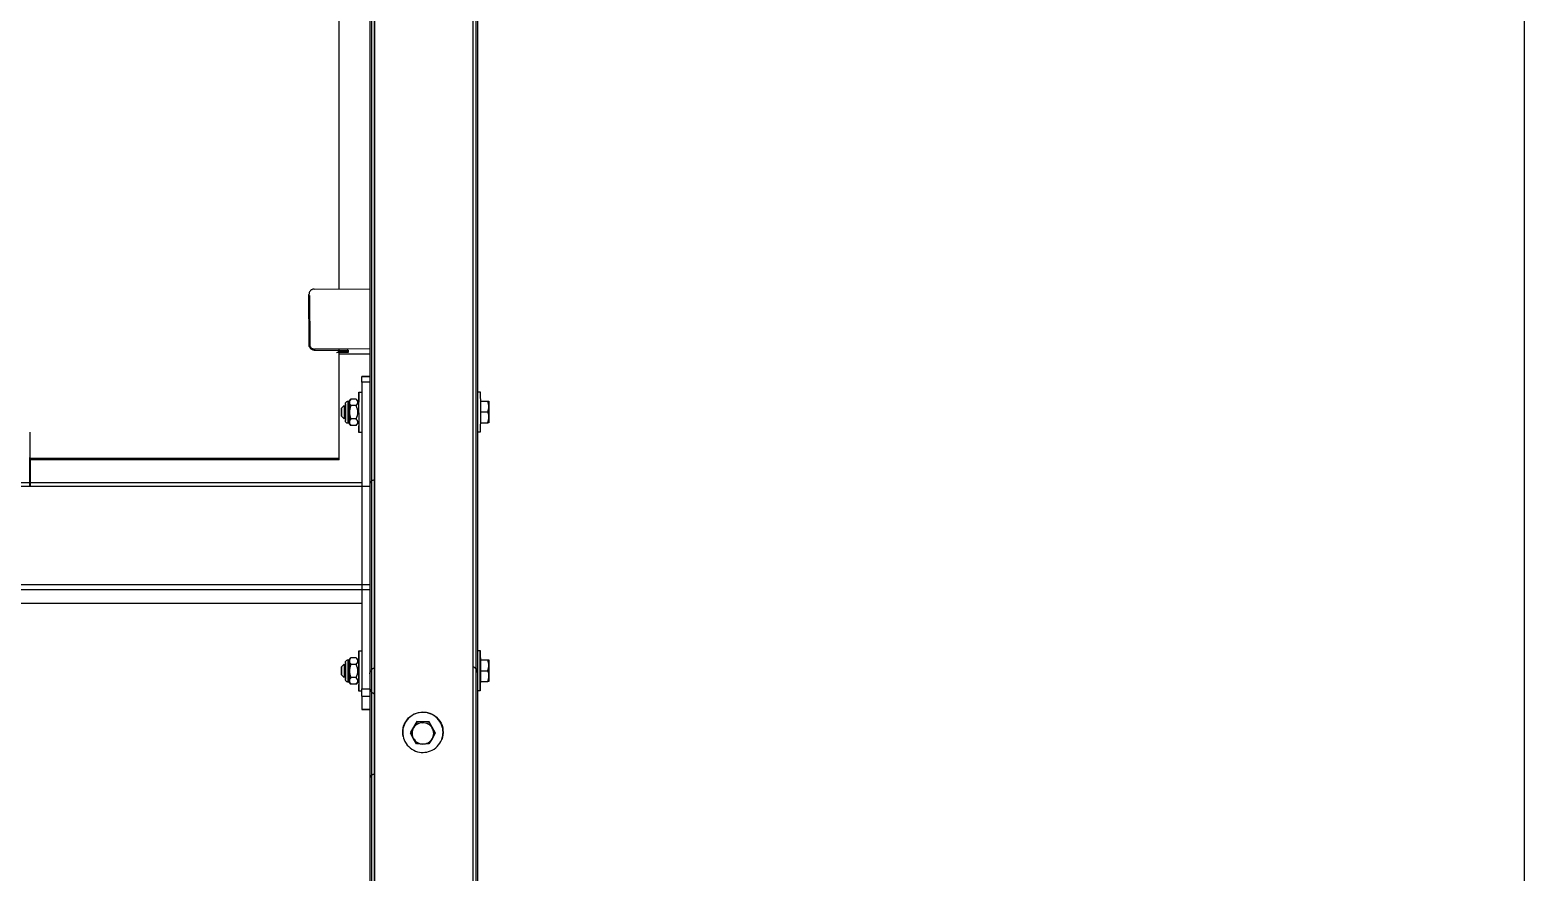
# Model space of a CAD drawing. Header units: millimetres. Extents: x 3109 to 13995, y 24552 to 39949.
# Drawn here: x 12885 to 13995, y 34189 to 34815 of the extents above; entities that cross this region are included whole.
import ezdxf

# ---------------------------------------------------------------- set-up
doc = ezdxf.new("R2010")
doc.units = ezdxf.units.MM
doc.header["$LTSCALE"] = 3
doc.layers.add('DomyÅ›lny', color=7, linetype='Continuous')

msp = doc.modelspace()

# ---------------------------------------------------------------- linework, layer by layer
msp.add_lwpolyline([(3108.6, 24552.5), (3108.6, 39949), (13995, 39949), (13995, 24552.5)], close=True)
at = {"layer": 'DomyÅ›lny'}
for p, q in [((13137.6, 35692.6), (13137.6, 33353.5)), ((13138.6, 35693), (13138.6, 33353.5)), ((13140.6, 35692.6), (13140.6, 33353.5)), ((13141.1, 33353.5), (13141.1, 35693.1)), ((13214.1, 35693.1), (13214.1, 33353.5)), ((13216.5, 33353.5), (13216.5, 35693)), ((13217.6, 33353.5), (13217.6, 35692.6)), ((13114.6, 34622.2), (13114.6, 35200.4)), ((13092.2, 34618.2), (13092.2, 34617.3)), ((13092.4, 34581.6), (13092.2, 34618.2)), ((13092.9, 34580.7), (13092.7, 34617.3)), ((13092.7, 34617.3), (13092.7, 34616.9)), ((13092.7, 34616.9), (13092.9, 34580.3)), ((13096.2, 34622.2), (13137.2, 34622.3)), ((13092.4, 34580.7), (13092.4, 34581.6)), ((13093.5, 34577.9), (13093.5, 34578.8)), ((13137.4, 34577.8), (13096.4, 34577.6)), ((13096.4, 34577.6), (13096.4, 34576.7)), ((13096.4, 34576.8), (13120.9, 34576.9)), ((13096.4, 34576.7), (13121.4, 34576.8)), ((13121.4, 34574.9), (13112.6, 34574.8)), ((13113.6, 34575.7), (13120.9, 34575.8)), ((13113.6, 34575.3), (13120.9, 34575.3)), ((13114.6, 34496.4), (13114.6, 34577.7)), ((13114.6, 34573.9), (13137.4, 34574)), ((13120.9, 34577.3), (13120.9, 34576.9)), ((13121.4, 34576.8), (13121.4, 34574.9)), ((13131.6, 34557.2), (13137.6, 34557.2)), ((13137.6, 34557.1), (13131.6, 34557.1)), ((13129.4, 34545.6), (13131.4, 34545.6)), ((13131.6, 34552.9), (13131.6, 34325.1)), ((13137.6, 34552.9), (13131.6, 34552.9)), ((13217.5, 34545.7), (13219.5, 34545.7)), ((13121.4, 34538.9), (13122, 34538.9)), ((13122, 34538.9), (13123.3, 34540.4)), ((13127.4, 34540.4), (13123.4, 34540.4)), ((13127.4, 34535.5), (13123.4, 34535.5)), ((13127.4, 34540.4), (13129.4, 34538.1)), ((13219.5, 34538.8), (13225.2, 34538.8)), ((13127.4, 34525.7), (13123.4, 34525.7)), ((13219.5, 34530.8), (13225.2, 34530.8)), ((12884.9, 34515.8), (12885.1, 34475.2)), ((13122, 34522.4), (13121.4, 34522.4)), ((13123.4, 34520.8), (13122, 34522.4)), ((13127.4, 34520.8), (13123.4, 34520.8)), ((13129.4, 34523.1), (13127.4, 34520.9)), ((13131.4, 34515.6), (13129.4, 34515.6)), ((13219.5, 34515.7), (13217.5, 34515.7)), ((13219.5, 34522.8), (13225.2, 34522.8)), ((12885, 34475.4), (12885, 34497)), ((12885, 34496.4), (13114.6, 34496.4)), ((13114.6, 34495.3), (12885, 34495.3)), ((13114.6, 34495.3), (13114.6, 34496.4)), ((13137.6, 34475.4), (8798.6, 34475.4)), ((13131.6, 34478.2), (11087.1, 34478.2)), ((8798.6, 34402.6), (13137.6, 34402.6)), ((8798.6, 34398.9), (13137.6, 34398.9)), ((11053.3, 34388.7), (13131.6, 34388.7)), ((13121.4, 34346.6), (13122, 34346.6)), ((13122, 34346.6), (13123.3, 34348.1)), ((13127.4, 34348.2), (13123.4, 34348.2)), ((13127.4, 34348.2), (13129.4, 34345.9)), ((13129.4, 34353.4), (13131.4, 34353.4)), ((13217.5, 34353.5), (13219.5, 34353.5)), ((13219.5, 34346.5), (13225.2, 34346.5)), ((13127.4, 34343.2), (13123.4, 34343.2)), ((13219.5, 34338.5), (13225.2, 34338.5)), ((13122, 34330.1), (13121.4, 34330.1)), ((13123.4, 34328.5), (13122, 34330.1)), ((13127.4, 34333.4), (13123.4, 34333.4)), ((13127.4, 34328.5), (13123.4, 34328.5)), ((13129.4, 34330.9), (13127.4, 34328.6)), ((13131.6, 34325.1), (13137.6, 34325.1)), ((13219.5, 34323.5), (13217.5, 34323.5)), ((13219.5, 34330.5), (13225.2, 34330.5)), ((13131.4, 34323.4), (13129.4, 34323.4)), ((13131.6, 34319.5), (13131.6, 34309.7)), ((13131.6, 34319.5), (13137.6, 34319.5)), ((13131.6, 34309.7), (13137.6, 34309.7)), ((13137.6, 34309.7), (13131.6, 34309.7)), ((13167.6, 34292.1), (13168.9, 34292)), ((13167.6, 34292.1), (13168.9, 34292)), ((13172.3, 34300.7), (13167.7, 34292.8)), ((13172.3, 34300.7), (13167.7, 34292.8)), ((13181.6, 34300.6), (13172.3, 34300.7)), ((13181.6, 34300.6), (13172.3, 34300.7)), ((13186.1, 34292.6), (13181.6, 34300.6)), ((13186.1, 34292.6), (13181.6, 34300.6)), ((13170.5, 34287.8), (13172.2, 34284.8)), ((13170.5, 34287.8), (13172.2, 34284.8))]:
    msp.add_line(p, q, dxfattribs=at)
for points in [[(13093.4, 34621, 0), (13093.1, 34620.7, 0), (13092.9, 34620.4, 0), (13092.7, 34620.1, 0), (13092.5, 34619.7, 0), (13092.4, 34619.4, 0), (13092.3, 34619, 0), (13092.3, 34618.6, 0), (13092.2, 34618.2, 0)], [(13096.2, 34622.2, 0), (13095.8, 34622.2, 0), (13095.5, 34622.1, 0), (13095.1, 34622, 0), (13094.7, 34621.9, 0), (13094.3, 34621.7, 0), (13094, 34621.5, 0), (13093.7, 34621.3, 0), (13093.4, 34621, 0)], [(13092.4, 34581.6, 0), (13092.4, 34581.2, 0), (13092.4, 34580.8, 0), (13092.5, 34580.4, 0), (13092.7, 34580.1, 0), (13092.8, 34579.7, 0), (13093, 34579.4, 0), (13093.3, 34579.1, 0), (13093.5, 34578.8, 0)], [(13093.5, 34577.9, 0), (13093.3, 34578.2, 0), (13093.1, 34578.5, 0), (13092.8, 34578.8, 0), (13092.7, 34579.2, 0), (13092.5, 34579.5, 0), (13092.4, 34579.9, 0), (13092.4, 34580.3, 0), (13092.4, 34580.7, 0)], [(13092.9, 34580.3, 0), (13092.9, 34579.9, 0), (13092.9, 34579.6, 0), (13093, 34579.3, 0), (13093.1, 34579, 0), (13093.3, 34578.7, 0), (13093.4, 34578.4, 0), (13093.7, 34578.1, 0), (13093.9, 34577.8, 0), (13094.2, 34577.6, 0), (13094.5, 34577.4, 0), (13094.8, 34577.2, 0), (13095.1, 34577, 0), (13095.4, 34576.9, 0), (13095.7, 34576.9, 0), (13096.1, 34576.8, 0), (13096.4, 34576.8, 0)], [(13093.5, 34578.8, 0), (13093.8, 34578.5, 0), (13094.1, 34578.3, 0), (13094.5, 34578.1, 0), (13094.8, 34577.9, 0), (13095.2, 34577.8, 0), (13095.6, 34577.7, 0), (13096, 34577.6, 0), (13096.4, 34577.6, 0)], [(13096.4, 34576.7, 0), (13096, 34576.7, 0), (13095.6, 34576.8, 0), (13095.2, 34576.9, 0), (13094.8, 34577, 0), (13094.5, 34577.2, 0), (13094.1, 34577.4, 0), (13093.8, 34577.6, 0), (13093.5, 34577.9, 0)], [(13131.6, 34552.9, 0), (13131.6, 34556.2, 0), (13131.6, 34557.1, 0), (13131.6, 34557.2, 0), (13131.6, 34557.2, 0), (13131.6, 34557.2, 0), (13131.6, 34557.2, 0), (13131.6, 34557.2, 0), (13131.6, 34557.2, 0), (13131.6, 34557.2, 0), (13131.6, 34557.2, 0), (13131.6, 34557.2, 0), (13131.6, 34557.2, 0), (13131.6, 34557.2, 0), (13131.6, 34557.2, 0), (13131.6, 34557.2, 0), (13131.6, 34557.2, 0), (13131.6, 34557.2, 0), (13131.6, 34557.2, 0), (13131.6, 34557.2, 0), (13131.6, 34557.2, 0), (13131.6, 34557.2, 0), (13131.6, 34557.2, 0), (13131.6, 34557.1, 0)], [(13129.4, 34545.6, 0), (13129.4, 34545.6, 0), (13129.4, 34545.6, 0), (13129.4, 34545.6, 0), (13129.4, 34545.6, 0), (13129.4, 34545.6, 0), (13129.4, 34545.6, 0), (13129.4, 34545.6, 0), (13129.4, 34545.6, 0), (13129.4, 34545.6, 0), (13129.4, 34545.6, 0), (13129.4, 34545.6, 0), (13129.4, 34545.6, 0), (13129.4, 34545.6, 0), (13129.4, 34545.6, 0), (13129.4, 34545.6, 0), (13129.4, 34545.6, 0), (13129.4, 34545.6, 0), (13129.3, 34545.6, 0), (13129.3, 34545.5, 0), (13129.3, 34545.2, 0), (13129.3, 34543.9, 0), (13129.3, 34538, 0)], [(13129.4, 34515.6, 0), (13129.4, 34515.6, 0), (13129.4, 34515.6, 0), (13129.4, 34515.6, 0), (13129.4, 34515.6, 0), (13129.4, 34515.6, 0), (13129.4, 34515.6, 0), (13129.4, 34515.6, 0), (13129.4, 34515.6, 0), (13129.4, 34515.6, 0), (13129.4, 34515.6, 0), (13129.4, 34515.6, 0), (13129.4, 34515.6, 0), (13129.4, 34515.6, 0), (13129.4, 34515.6, 0), (13129.4, 34515.6, 0), (13129.4, 34515.6, 0), (13129.4, 34515.6, 0), (13129.4, 34515.6, 0), (13129.4, 34515.6, 0), (13129.4, 34515.7, 0), (13129.4, 34515.8, 0), (13129.4, 34516.6, 0), (13129.5, 34524.9, 0), (13129.4, 34535.9, 0), (13129.4, 34543.1, 0), (13129.4, 34545, 0), (13129.4, 34545.5, 0), (13129.4, 34545.6, 0), (13129.4, 34545.6, 0), (13129.4, 34545.6, 0), (13129.4, 34545.6, 0), (13129.4, 34545.6, 0), (13129.4, 34545.6, 0), (13129.4, 34545.6, 0)], [(13219.5, 34545.7, 0), (13219.5, 34545.7, 0), (13219.5, 34545.7, 0), (13219.5, 34545.7, 0), (13219.5, 34545.7, 0), (13219.5, 34545.7, 0), (13219.5, 34545.7, 0), (13219.5, 34545.5, 0), (13219.5, 34544.8, 0), (13219.6, 34536.5, 0), (13219.6, 34525.5, 0), (13219.5, 34518.2, 0), (13219.5, 34516.3, 0), (13219.5, 34515.9, 0), (13219.5, 34515.8, 0), (13219.5, 34515.7, 0), (13219.5, 34515.7, 0), (13219.5, 34515.7, 0), (13219.5, 34515.7, 0), (13219.5, 34515.7, 0), (13219.5, 34515.7, 0), (13219.5, 34515.7, 0), (13219.5, 34515.7, 0), (13219.5, 34515.7, 0), (13219.5, 34515.7, 0), (13219.5, 34515.7, 0), (13219.5, 34515.7, 0), (13219.5, 34515.7, 0), (13219.5, 34515.7, 0), (13219.5, 34515.7, 0), (13219.5, 34515.7, 0), (13219.5, 34515.7, 0), (13219.5, 34515.7, 0), (13219.5, 34515.7, 0), (13219.5, 34515.7, 0)], [(13116.4, 34533.6, 0), (13118.4, 34535.6, 0)], [(13118.4, 34535.6, 0), (13118.4, 34535.6, 0), (13118.4, 34535.6, 0), (13118.4, 34535.6, 0), (13118.4, 34535.6, 0), (13118.4, 34535.6, 0), (13118.4, 34535.6, 0), (13118.4, 34535.6, 0), (13118.4, 34535.6, 0), (13118.4, 34535.6, 0), (13118.4, 34535.6, 0), (13118.4, 34535.6, 0), (13118.4, 34535.6, 0), (13118.4, 34535.6, 0), (13118.4, 34535.5, 0), (13118.4, 34535.3, 0), (13118.4, 34534.2, 0), (13118.4, 34530.6, 0)], [(13121.4, 34522.4, 0), (13121.2, 34522.4, 0), (13121, 34522.4, 0), (13120.8, 34522.5, 0), (13120.6, 34522.5, 0), (13120.4, 34522.6, 0), (13120.2, 34522.7, 0), (13120.1, 34522.8, 0), (13119.9, 34523, 0), (13119.8, 34523.1, 0), (13119.7, 34523.3, 0), (13119.6, 34523.4, 0), (13119.5, 34523.6, 0), (13119.5, 34523.8, 0), (13119.4, 34524, 0), (13119.4, 34524.2, 0), (13119.3, 34527.8, 0), (13119.3, 34533.8, 0), (13119.4, 34536.6, 0), (13119.4, 34536.9, 0), (13119.4, 34537.1, 0), (13119.4, 34537.4, 0), (13119.5, 34537.7, 0), (13119.7, 34537.9, 0), (13119.8, 34538.2, 0), (13120.1, 34538.4, 0), (13120.3, 34538.5, 0), (13120.5, 34538.7, 0), (13120.8, 34538.8, 0), (13121.1, 34538.8, 0), (13121.4, 34538.9, 0)], [(13119.4, 34536.9, 0), (13119.4, 34536.9, 0), (13119.4, 34536.9, 0), (13119.4, 34536.9, 0), (13119.4, 34536.9, 0), (13119.4, 34536.9, 0), (13119.4, 34536.9, 0), (13119.4, 34536.9, 0), (13119.4, 34536.9, 0), (13119.4, 34536.9, 0), (13119.4, 34536.9, 0), (13119.4, 34536.9, 0), (13119.4, 34536.9, 0), (13119.4, 34536.9, 0), (13119.4, 34536.9, 0), (13119.4, 34536.9, 0), (13119.4, 34536.9, 0), (13119.4, 34536.9, 0), (13119.4, 34536.9, 0), (13119.4, 34536.8, 0), (13119.4, 34536.7, 0), (13119.3, 34535.9, 0), (13119.3, 34529.6, 0), (13119.4, 34524.5, 0), (13119.4, 34524.4, 0), (13119.4, 34524.4, 0), (13119.4, 34524.4, 0), (13119.4, 34524.4, 0), (13119.4, 34524.4, 0), (13119.4, 34524.4, 0), (13119.4, 34524.4, 0), (13119.4, 34524.4, 0), (13119.4, 34524.4, 0), (13119.4, 34524.4, 0), (13119.4, 34524.4, 0), (13119.4, 34524.4, 0), (13119.4, 34524.4, 0), (13119.4, 34524.4, 0), (13119.4, 34524.4, 0), (13119.4, 34524.4, 0), (13119.4, 34524.4, 0), (13119.4, 34524.4, 0), (13119.4, 34524.4, 0), (13119.4, 34524.4, 0), (13119.4, 34524.4, 0), (13119.4, 34524.4, 0), (13119.4, 34524.4, 0), (13119.4, 34524.4, 0), (13119.4, 34524.4, 0), (13119.4, 34524.4, 0), (13119.4, 34524.5, 0), (13119.4, 34524.9, 0), (13119.4, 34530.6, 0)], [(13119.4, 34530.6, 0), (13119.4, 34535, 0), (13119.4, 34536.4, 0), (13119.4, 34536.8, 0), (13119.4, 34536.8, 0), (13119.4, 34536.9, 0), (13119.4, 34536.9, 0), (13119.4, 34536.9, 0), (13119.4, 34536.9, 0), (13119.4, 34536.9, 0), (13119.4, 34536.9, 0), (13119.4, 34536.9, 0)], [(13119.4, 34524.5, 0), (13119.4, 34524.5, 0), (13119.4, 34524.5, 0), (13119.4, 34524.5, 0), (13119.4, 34524.5, 0), (13119.4, 34524.5, 0), (13119.4, 34524.5, 0), (13119.4, 34524.5, 0), (13119.4, 34524.5, 0), (13119.4, 34524.5, 0), (13119.4, 34524.5, 0), (13119.4, 34524.6, 0), (13119.4, 34525, 0), (13119.4, 34529.6, 0), (13119.4, 34534.4, 0), (13119.4, 34536, 0), (13119.4, 34536.5, 0), (13119.4, 34536.7, 0), (13119.4, 34536.7, 0), (13119.4, 34536.7, 0), (13119.4, 34536.7, 0), (13119.4, 34536.7, 0), (13119.4, 34536.7, 0), (13119.4, 34536.7, 0), (13119.4, 34536.7, 0), (13119.4, 34536.7, 0), (13119.4, 34536.7, 0), (13119.4, 34536.7, 0), (13119.4, 34536.7, 0), (13119.4, 34536.7, 0), (13119.4, 34536.7, 0)], [(13119.4, 34534.8, 0), (13119.4, 34534.8, 0), (13119.4, 34534.8, 0), (13119.4, 34534.8, 0), (13119.4, 34534.8, 0), (13119.4, 34534.8, 0), (13119.4, 34534.8, 0), (13119.4, 34534.7, 0), (13119.4, 34534.5, 0), (13119.4, 34532.2, 0), (13119.4, 34529.1, 0), (13119.4, 34527.1, 0), (13119.4, 34526.6, 0), (13119.4, 34526.5, 0), (13119.4, 34526.4, 0), (13119.4, 34526.4, 0), (13119.4, 34526.4, 0), (13119.4, 34526.4, 0), (13119.4, 34526.4, 0), (13119.4, 34526.4, 0), (13119.4, 34526.4, 0), (13119.4, 34526.4, 0), (13119.4, 34526.4, 0), (13119.4, 34526.4, 0), (13119.4, 34526.4, 0), (13119.4, 34526.4, 0), (13119.4, 34526.4, 0), (13119.4, 34526.4, 0), (13119.4, 34526.4, 0), (13119.4, 34526.4, 0), (13119.4, 34526.4, 0), (13119.4, 34526.4, 0), (13119.4, 34526.4, 0), (13119.4, 34526.4, 0), (13119.4, 34526.4, 0)], [(13121.4, 34530.6, 0), (13121.4, 34536.4, 0), (13121.4, 34538.3, 0), (13121.4, 34538.7, 0), (13121.4, 34538.8, 0), (13121.4, 34538.9, 0), (13121.4, 34538.9, 0), (13121.4, 34538.9, 0), (13121.4, 34538.9, 0), (13121.4, 34538.9, 0), (13121.4, 34538.9, 0), (13121.4, 34538.9, 0)], [(13122, 34538.9, 0), (13122, 34538.9, 0), (13122, 34538.9, 0), (13122, 34538.9, 0), (13122, 34538.9, 0), (13122, 34538.9, 0), (13122, 34538.9, 0), (13122, 34538.9, 0), (13122, 34538.9, 0), (13122, 34538.9, 0), (13122, 34538.9, 0), (13122, 34538.9, 0), (13122, 34538.9, 0), (13122, 34538.8, 0), (13122, 34538.7, 0), (13122, 34538.3, 0), (13122, 34536.5, 0), (13122.1, 34530.6, 0)], [(13123.4, 34540.4, 0), (13122.8, 34539.7, 0), (13122.5, 34539.1, 0), (13122.4, 34538.8, 0), (13122.3, 34538.5, 0), (13122.3, 34538.2, 0), (13122.3, 34538, 0), (13122.3, 34537.7, 0), (13122.3, 34537.4, 0), (13122.4, 34537.1, 0), (13122.5, 34536.8, 0), (13122.9, 34536.2, 0), (13123.4, 34535.5, 0)], [(13123.4, 34535.5, 0), (13122.9, 34534.1, 0), (13122.6, 34532.9, 0), (13122.3, 34531.7, 0), (13122.3, 34530.6, 0), (13122.4, 34529.4, 0), (13122.6, 34528.2, 0), (13122.9, 34527, 0), (13123.4, 34525.7, 0)], [(13127.4, 34535.5, 0), (13127.9, 34536.2, 0), (13128.3, 34536.8, 0), (13128.4, 34537.1, 0), (13128.5, 34537.4, 0), (13128.5, 34537.7, 0), (13128.5, 34538, 0), (13128.5, 34538.2, 0), (13128.5, 34538.5, 0), (13128.4, 34538.8, 0), (13128.2, 34539.1, 0), (13127.9, 34539.8, 0), (13127.4, 34540.4, 0)], [(13127.4, 34525.7, 0), (13127.9, 34527, 0), (13128.3, 34528.3, 0), (13128.5, 34529.4, 0), (13128.6, 34530.6, 0), (13128.5, 34531.7, 0), (13128.3, 34532.9, 0), (13127.9, 34534.1, 0), (13127.4, 34535.5, 0)], [(13225.9, 34534.8, 0), (13225.9, 34535.7, 0), (13225.7, 34536.7, 0), (13225.2, 34538.8, 0)], [(13225.2, 34538.8, 0), (13225.7, 34538.8, 0), (13225.8, 34538.8, 0), (13225.9, 34538.7, 0), (13225.9, 34538.7, 0), (13225.9, 34538.7, 0), (13225.9, 34538.7, 0), (13225.9, 34538.7, 0), (13225.9, 34538.7, 0), (13225.9, 34538.7, 0), (13225.9, 34538.7, 0), (13225.9, 34538.7, 0), (13225.9, 34538.7, 0), (13225.9, 34538.7, 0), (13225.9, 34538.7, 0), (13225.9, 34538.7, 0), (13225.9, 34538.7, 0), (13225.9, 34538.7, 0), (13225.9, 34538.7, 0), (13225.9, 34538.7, 0), (13225.9, 34538.7, 0), (13225.9, 34538.7, 0), (13225.9, 34538.7, 0), (13225.9, 34538.7, 0)], [(13225.2, 34530.8, 0), (13225.7, 34532.9, 0), (13225.9, 34533.8, 0), (13225.9, 34534.8, 0)], [(13225.8, 34534.7, 0), (13225.8, 34537.7, 0), (13225.9, 34538.5, 0), (13225.9, 34538.7, 0), (13225.9, 34538.7, 0), (13225.9, 34538.7, 0), (13225.9, 34538.7, 0), (13225.9, 34538.7, 0), (13225.9, 34538.7, 0), (13225.9, 34538.7, 0), (13225.9, 34538.7, 0)], [(13225.9, 34538.7, 0), (13225.9, 34538.7, 0), (13225.9, 34538.7, 0), (13225.9, 34538.7, 0), (13225.9, 34538.7, 0), (13225.9, 34538.7, 0), (13225.9, 34538.7, 0), (13225.9, 34538.7, 0), (13225.9, 34538.7, 0), (13225.9, 34538.7, 0), (13225.9, 34538.7, 0), (13225.9, 34538.7, 0), (13225.9, 34538.7, 0), (13225.9, 34538.7, 0), (13225.9, 34538.7, 0), (13225.9, 34538.7, 0), (13225.9, 34538.7, 0), (13225.9, 34538.7, 0), (13225.9, 34538.7, 0), (13225.9, 34538.5, 0), (13225.9, 34537.8, 0), (13225.9, 34534.8, 0)], [(13225.9, 34534.8, 0), (13225.9, 34526.8, 0)], [(13118.4, 34525.6, 0), (13116.4, 34527.6, 0)], [(13118.4, 34530.6, 0), (13118.4, 34527.1, 0), (13118.4, 34526, 0), (13118.4, 34525.7, 0), (13118.4, 34525.6, 0), (13118.4, 34525.6, 0), (13118.4, 34525.6, 0), (13118.4, 34525.6, 0), (13118.4, 34525.6, 0), (13118.4, 34525.6, 0), (13118.4, 34525.6, 0), (13118.4, 34525.6, 0), (13118.4, 34525.6, 0), (13118.4, 34525.6, 0), (13118.4, 34525.6, 0), (13118.4, 34525.6, 0), (13118.4, 34525.6, 0), (13118.4, 34525.6, 0), (13118.4, 34525.6, 0), (13118.4, 34525.6, 0)], [(13121.4, 34522.4, 0), (13121.4, 34522.4, 0), (13121.4, 34522.4, 0), (13121.4, 34522.4, 0), (13121.4, 34522.4, 0), (13121.4, 34522.4, 0), (13121.4, 34522.4, 0), (13121.4, 34522.4, 0), (13121.4, 34522.4, 0), (13121.4, 34522.4, 0), (13121.4, 34522.4, 0), (13121.4, 34522.4, 0), (13121.4, 34522.4, 0), (13121.4, 34522.4, 0), (13121.4, 34522.5, 0), (13121.4, 34522.9, 0), (13121.4, 34524.7, 0), (13121.4, 34530.6, 0)], [(13122.1, 34530.6, 0), (13122.1, 34524.7, 0), (13122, 34522.9, 0), (13122, 34522.5, 0), (13122, 34522.4, 0), (13122, 34522.4, 0), (13122, 34522.4, 0), (13122, 34522.4, 0), (13122, 34522.4, 0), (13122, 34522.4, 0), (13122, 34522.4, 0), (13122, 34522.4, 0), (13122, 34522.4, 0), (13122, 34522.4, 0), (13122, 34522.4, 0), (13122, 34522.4, 0), (13122, 34522.4, 0), (13122, 34522.4, 0), (13122, 34522.4, 0), (13122, 34522.4, 0), (13122, 34522.4, 0), (13122, 34522.4, 0), (13122, 34522.4, 0), (13122, 34522.4, 0), (13122, 34522.4, 0), (13122, 34522.4, 0)], [(13123.4, 34525.7, 0), (13122.9, 34525, 0), (13122.5, 34524.4, 0), (13122.4, 34524.1, 0), (13122.3, 34523.8, 0), (13122.3, 34523.5, 0), (13122.3, 34523.2, 0), (13122.3, 34522.9, 0), (13122.3, 34522.7, 0), (13122.4, 34522.4, 0), (13122.5, 34522.1, 0), (13122.9, 34521.5, 0), (13123.4, 34520.8, 0)], [(13127.4, 34520.8, 0), (13127.9, 34521.5, 0), (13128.3, 34522.1, 0), (13128.4, 34522.4, 0), (13128.5, 34522.7, 0), (13128.5, 34523, 0), (13128.5, 34523.2, 0), (13128.5, 34523.5, 0), (13128.5, 34523.8, 0), (13128.4, 34524.1, 0), (13128.3, 34524.4, 0), (13127.9, 34525, 0), (13127.4, 34525.7, 0)], [(13225.9, 34526.8, 0), (13225.9, 34527.8, 0), (13225.8, 34528.7, 0), (13225.2, 34530.8, 0)], [(13225.2, 34522.8, 0), (13225.7, 34524.9, 0), (13225.9, 34525.8, 0), (13225.9, 34526.8, 0)], [(13225.9, 34526.8, 0), (13225.9, 34523.8, 0), (13225.9, 34523, 0), (13225.9, 34522.8, 0), (13225.9, 34522.8, 0), (13225.9, 34522.8, 0), (13225.9, 34522.7, 0), (13225.9, 34522.7, 0), (13225.9, 34522.7, 0), (13225.9, 34522.7, 0), (13225.9, 34522.7, 0)], [(13129.3, 34522.7, 0), (13129.3, 34517.4, 0), (13129.4, 34516.1, 0), (13129.4, 34515.7, 0), (13129.4, 34515.7, 0), (13129.4, 34515.6, 0), (13129.4, 34515.6, 0), (13129.4, 34515.6, 0), (13129.4, 34515.6, 0), (13129.4, 34515.6, 0), (13129.4, 34515.6, 0)], [(13225.9, 34522.7, 0), (13225.9, 34522.7, 0), (13225.9, 34522.7, 0), (13225.9, 34522.7, 0), (13225.9, 34522.7, 0), (13225.9, 34522.7, 0), (13225.9, 34522.7, 0), (13225.9, 34522.7, 0), (13225.9, 34522.7, 0), (13225.9, 34522.7, 0), (13225.9, 34522.7, 0), (13225.9, 34522.7, 0), (13225.9, 34522.7, 0), (13225.9, 34522.7, 0), (13225.9, 34522.7, 0), (13225.9, 34522.7, 0), (13225.9, 34522.7, 0), (13225.9, 34522.7, 0), (13225.9, 34522.7, 0), (13225.9, 34522.7, 0), (13225.9, 34522.8, 0), (13225.8, 34522.8, 0), (13225.2, 34522.8, 0)], [(13140.8, 34480.2, 0), (13140.5, 34480.2, 0), (13140.2, 34480.1, 0), (13139.8, 34480, 0), (13139.5, 34479.9, 0), (13139.2, 34479.8, 0), (13139, 34479.6, 0), (13138.7, 34479.4, 0), (13138.5, 34479.2, 0), (13138.3, 34478.9, 0), (13138.1, 34478.7, 0), (13137.9, 34478.4, 0), (13137.8, 34478.1, 0), (13137.7, 34477.8, 0), (13137.6, 34477.5, 0), (13137.6, 34477.2, 0), (13137.6, 34476.9, 0)], [(13121.4, 34330.1, 0), (13121.2, 34330.1, 0), (13121, 34330.1, 0), (13120.8, 34330.2, 0), (13120.6, 34330.3, 0), (13120.4, 34330.3, 0), (13120.2, 34330.5, 0), (13120.1, 34330.6, 0), (13119.9, 34330.7, 0), (13119.8, 34330.9, 0), (13119.7, 34331, 0), (13119.6, 34331.2, 0), (13119.5, 34331.4, 0), (13119.5, 34331.5, 0), (13119.4, 34331.7, 0), (13119.4, 34332, 0), (13119.3, 34335.5, 0), (13119.3, 34341.5, 0), (13119.4, 34344.4, 0), (13119.4, 34344.7, 0), (13119.4, 34344.9, 0), (13119.4, 34345.1, 0), (13119.5, 34345.4, 0), (13119.7, 34345.7, 0), (13119.8, 34345.9, 0), (13120.1, 34346.1, 0), (13120.3, 34346.3, 0), (13120.5, 34346.4, 0), (13120.8, 34346.5, 0), (13121.1, 34346.6, 0), (13121.4, 34346.6, 0)], [(13121.4, 34338.3, 0), (13121.4, 34344.2, 0), (13121.4, 34346, 0), (13121.4, 34346.5, 0), (13121.4, 34346.6, 0), (13121.4, 34346.6, 0), (13121.4, 34346.6, 0), (13121.4, 34346.6, 0), (13121.4, 34346.6, 0), (13121.4, 34346.6, 0), (13121.4, 34346.6, 0), (13121.4, 34346.6, 0)], [(13122, 34346.6, 0), (13122, 34346.6, 0), (13122, 34346.6, 0), (13122, 34346.6, 0), (13122, 34346.6, 0), (13122, 34346.6, 0), (13122, 34346.6, 0), (13122, 34346.6, 0), (13122, 34346.6, 0), (13122, 34346.6, 0), (13122, 34346.6, 0), (13122, 34346.6, 0), (13122, 34346.6, 0), (13122, 34346.6, 0), (13122, 34346.5, 0), (13122, 34346.1, 0), (13122, 34344.3, 0), (13122.1, 34338.3, 0)], [(13123.4, 34348.2, 0), (13122.8, 34347.5, 0), (13122.5, 34346.9, 0), (13122.4, 34346.6, 0), (13122.3, 34346.3, 0), (13122.3, 34346, 0), (13122.3, 34345.7, 0), (13122.3, 34345.4, 0), (13122.3, 34345.1, 0), (13122.4, 34344.8, 0), (13122.5, 34344.5, 0), (13122.9, 34343.9, 0), (13123.4, 34343.2, 0)], [(13127.4, 34343.2, 0), (13127.9, 34343.9, 0), (13128.3, 34344.5, 0), (13128.4, 34344.8, 0), (13128.5, 34345.1, 0), (13128.5, 34345.4, 0), (13128.5, 34345.7, 0), (13128.5, 34346, 0), (13128.5, 34346.3, 0), (13128.4, 34346.6, 0), (13128.2, 34346.9, 0), (13127.9, 34347.5, 0), (13127.4, 34348.2, 0)], [(13129.4, 34353.4, 0), (13129.4, 34353.4, 0), (13129.4, 34353.4, 0), (13129.4, 34353.4, 0), (13129.4, 34353.4, 0), (13129.4, 34353.4, 0), (13129.4, 34353.4, 0), (13129.4, 34353.4, 0), (13129.4, 34353.4, 0), (13129.4, 34353.4, 0), (13129.4, 34353.4, 0), (13129.4, 34353.4, 0), (13129.4, 34353.4, 0), (13129.4, 34353.4, 0), (13129.4, 34353.4, 0), (13129.4, 34353.4, 0), (13129.4, 34353.4, 0), (13129.4, 34353.4, 0), (13129.3, 34353.4, 0), (13129.3, 34353.3, 0), (13129.3, 34353, 0), (13129.3, 34351.7, 0), (13129.3, 34346.1, 0)], [(13129.4, 34323.4, 0), (13129.4, 34323.4, 0), (13129.4, 34323.4, 0), (13129.4, 34323.4, 0), (13129.4, 34323.4, 0), (13129.4, 34323.4, 0), (13129.4, 34323.4, 0), (13129.4, 34323.4, 0), (13129.4, 34323.4, 0), (13129.4, 34323.4, 0), (13129.4, 34323.4, 0), (13129.4, 34323.4, 0), (13129.4, 34323.4, 0), (13129.4, 34323.4, 0), (13129.4, 34323.4, 0), (13129.4, 34323.4, 0), (13129.4, 34323.4, 0), (13129.4, 34323.4, 0), (13129.4, 34323.4, 0), (13129.4, 34323.4, 0), (13129.4, 34323.4, 0), (13129.4, 34323.6, 0), (13129.4, 34324.3, 0), (13129.5, 34332.6, 0), (13129.4, 34343.7, 0), (13129.4, 34350.8, 0), (13129.4, 34352.7, 0), (13129.4, 34353.2, 0), (13129.4, 34353.3, 0), (13129.4, 34353.4, 0), (13129.4, 34353.4, 0), (13129.4, 34353.4, 0), (13129.4, 34353.4, 0), (13129.4, 34353.4, 0), (13129.4, 34353.4, 0)], [(13219.5, 34323.5, 0), (13219.5, 34323.5, 0), (13219.5, 34323.5, 0), (13219.5, 34323.5, 0), (13219.5, 34323.5, 0), (13219.5, 34323.5, 0), (13219.5, 34323.5, 0), (13219.5, 34323.7, 0), (13219.5, 34324.4, 0), (13219.4, 34332.7, 0), (13219.4, 34343.8, 0), (13219.4, 34351, 0), (13219.4, 34352.9, 0), (13219.4, 34353.3, 0), (13219.5, 34353.5, 0), (13219.5, 34353.5, 0), (13219.5, 34353.5, 0), (13219.5, 34353.5, 0), (13219.5, 34353.5, 0), (13219.5, 34353.5, 0), (13219.5, 34353.5, 0), (13219.5, 34353.5, 0), (13219.5, 34353.5, 0), (13219.5, 34353.5, 0), (13219.5, 34353.5, 0), (13219.5, 34353.5, 0), (13219.5, 34353.5, 0), (13219.5, 34353.5, 0), (13219.5, 34353.5, 0), (13219.5, 34353.5, 0), (13219.5, 34353.5, 0), (13219.5, 34353.5, 0), (13219.5, 34353.5, 0), (13219.5, 34353.5, 0), (13219.5, 34353.5, 0)], [(13219.5, 34353.5, 0), (13219.5, 34353.5, 0), (13219.5, 34353.5, 0), (13219.5, 34353.5, 0), (13219.5, 34353.5, 0), (13219.5, 34353.5, 0), (13219.5, 34353.4, 0), (13219.5, 34353.3, 0), (13219.5, 34352.5, 0), (13219.6, 34344.2, 0), (13219.6, 34333.2, 0), (13219.5, 34326, 0), (13219.5, 34324.1, 0), (13219.5, 34323.6, 0), (13219.5, 34323.5, 0), (13219.5, 34323.5, 0), (13219.5, 34323.5, 0), (13219.5, 34323.5, 0), (13219.5, 34323.5, 0), (13219.5, 34323.5, 0), (13219.5, 34323.5, 0), (13219.5, 34323.5, 0), (13219.5, 34323.5, 0), (13219.5, 34323.5, 0), (13219.5, 34323.5, 0), (13219.5, 34323.5, 0), (13219.5, 34323.5, 0), (13219.5, 34323.5, 0), (13219.5, 34323.5, 0), (13219.5, 34323.5, 0), (13219.5, 34323.5, 0), (13219.5, 34323.5, 0), (13219.5, 34323.5, 0), (13219.5, 34323.5, 0), (13219.5, 34323.5, 0)], [(13225.9, 34342.5, 0), (13225.9, 34343.5, 0), (13225.7, 34344.5, 0), (13225.2, 34346.5, 0)], [(13225.2, 34346.5, 0), (13225.7, 34346.5, 0), (13225.8, 34346.5, 0), (13225.9, 34346.5, 0), (13225.9, 34346.5, 0), (13225.9, 34346.5, 0), (13225.9, 34346.5, 0), (13225.9, 34346.5, 0), (13225.9, 34346.5, 0), (13225.9, 34346.5, 0), (13225.9, 34346.5, 0), (13225.9, 34346.5, 0), (13225.9, 34346.5, 0), (13225.9, 34346.5, 0), (13225.9, 34346.5, 0), (13225.9, 34346.5, 0), (13225.9, 34346.5, 0), (13225.9, 34346.5, 0), (13225.9, 34346.5, 0), (13225.9, 34346.5, 0), (13225.9, 34346.5, 0), (13225.9, 34346.5, 0), (13225.9, 34346.5, 0), (13225.9, 34346.5, 0)], [(13225.9, 34346.5, 0), (13225.9, 34346.5, 0), (13225.9, 34346.5, 0), (13225.9, 34346.5, 0), (13225.9, 34346.5, 0), (13225.9, 34346.5, 0), (13225.9, 34346.5, 0), (13225.9, 34346.5, 0), (13225.9, 34346.5, 0), (13225.9, 34346.5, 0), (13225.9, 34346.5, 0), (13225.9, 34346.5, 0), (13225.9, 34346.5, 0), (13225.9, 34346.5, 0), (13225.9, 34346.5, 0), (13225.9, 34346.5, 0), (13225.9, 34346.5, 0), (13225.9, 34346.5, 0), (13225.9, 34346.4, 0), (13225.9, 34346.3, 0), (13225.9, 34345.5, 0), (13225.9, 34342.5, 0)], [(13116.4, 34341.4, 0), (13118.4, 34343.4, 0)], [(13118.4, 34333.4, 0), (13116.4, 34335.4, 0)], [(13118.4, 34343.4, 0), (13118.4, 34343.4, 0), (13118.4, 34343.4, 0), (13118.4, 34343.4, 0), (13118.4, 34343.4, 0), (13118.4, 34343.4, 0), (13118.4, 34343.4, 0), (13118.4, 34343.4, 0), (13118.4, 34343.4, 0), (13118.4, 34343.4, 0), (13118.4, 34343.4, 0), (13118.4, 34343.4, 0), (13118.4, 34343.4, 0), (13118.4, 34343.3, 0), (13118.4, 34343.3, 0), (13118.4, 34343, 0), (13118.4, 34341.9, 0), (13118.4, 34338.4, 0)], [(13118.4, 34338.4, 0), (13118.4, 34334.8, 0), (13118.4, 34333.7, 0), (13118.4, 34333.5, 0), (13118.4, 34333.4, 0), (13118.4, 34333.4, 0), (13118.4, 34333.4, 0), (13118.4, 34333.4, 0), (13118.4, 34333.4, 0), (13118.4, 34333.4, 0), (13118.4, 34333.4, 0), (13118.4, 34333.4, 0), (13118.4, 34333.4, 0), (13118.4, 34333.4, 0), (13118.4, 34333.4, 0), (13118.4, 34333.4, 0), (13118.4, 34333.4, 0), (13118.4, 34333.4, 0), (13118.4, 34333.4, 0), (13118.4, 34333.4, 0)], [(13119.4, 34344.6, 0), (13119.4, 34344.6, 0), (13119.4, 34344.6, 0), (13119.4, 34344.6, 0), (13119.4, 34344.6, 0), (13119.4, 34344.6, 0), (13119.4, 34344.6, 0), (13119.4, 34344.6, 0), (13119.4, 34344.6, 0), (13119.4, 34344.6, 0), (13119.4, 34344.6, 0), (13119.4, 34344.6, 0), (13119.4, 34344.6, 0), (13119.4, 34344.6, 0), (13119.4, 34344.6, 0), (13119.4, 34344.6, 0), (13119.4, 34344.6, 0), (13119.4, 34344.6, 0), (13119.4, 34344.6, 0), (13119.4, 34344.6, 0), (13119.4, 34344.4, 0), (13119.3, 34343.7, 0), (13119.3, 34337.4, 0), (13119.4, 34332.2, 0), (13119.4, 34332.1, 0), (13119.4, 34332.1, 0), (13119.4, 34332.1, 0), (13119.4, 34332.1, 0), (13119.4, 34332.1, 0), (13119.4, 34332.1, 0), (13119.4, 34332.1, 0), (13119.4, 34332.1, 0), (13119.4, 34332.1, 0), (13119.4, 34332.1, 0), (13119.4, 34332.1, 0), (13119.4, 34332.1, 0), (13119.4, 34332.1, 0), (13119.4, 34332.1, 0), (13119.4, 34332.1, 0), (13119.4, 34332.1, 0), (13119.4, 34332.1, 0), (13119.4, 34332.1, 0), (13119.4, 34332.1, 0), (13119.4, 34332.1, 0), (13119.4, 34332.1, 0), (13119.4, 34332.1, 0), (13119.4, 34332.1, 0), (13119.4, 34332.1, 0), (13119.4, 34332.1, 0), (13119.4, 34332.1, 0), (13119.4, 34332.2, 0), (13119.4, 34332.6, 0), (13119.4, 34338.3, 0)], [(13119.4, 34338.3, 0), (13119.4, 34342.7, 0), (13119.4, 34344.1, 0), (13119.4, 34344.5, 0), (13119.4, 34344.6, 0), (13119.4, 34344.6, 0), (13119.4, 34344.6, 0), (13119.4, 34344.6, 0), (13119.4, 34344.6, 0), (13119.4, 34344.6, 0), (13119.4, 34344.6, 0), (13119.4, 34344.6, 0)], [(13119.4, 34332.2, 0), (13119.4, 34332.2, 0), (13119.4, 34332.2, 0), (13119.4, 34332.2, 0), (13119.4, 34332.2, 0), (13119.4, 34332.2, 0), (13119.4, 34332.2, 0), (13119.4, 34332.2, 0), (13119.4, 34332.2, 0), (13119.4, 34332.2, 0), (13119.4, 34332.2, 0), (13119.4, 34332.3, 0), (13119.4, 34332.8, 0), (13119.4, 34337.3, 0), (13119.4, 34342.1, 0), (13119.4, 34343.7, 0), (13119.4, 34344.2, 0), (13119.4, 34344.4, 0), (13119.4, 34344.4, 0), (13119.4, 34344.5, 0), (13119.4, 34344.5, 0), (13119.4, 34344.5, 0), (13119.4, 34344.5, 0), (13119.4, 34344.5, 0), (13119.4, 34344.5, 0), (13119.4, 34344.5, 0), (13119.4, 34344.5, 0), (13119.4, 34344.5, 0), (13119.4, 34344.5, 0), (13119.4, 34344.5, 0), (13119.4, 34344.5, 0)], [(13119.4, 34342.5, 0), (13119.4, 34342.5, 0), (13119.4, 34342.5, 0), (13119.4, 34342.5, 0), (13119.4, 34342.5, 0), (13119.4, 34342.5, 0), (13119.4, 34342.5, 0), (13119.4, 34342.5, 0), (13119.4, 34342.3, 0), (13119.4, 34340, 0), (13119.4, 34336.9, 0), (13119.4, 34334.9, 0), (13119.4, 34334.3, 0), (13119.4, 34334.2, 0), (13119.4, 34334.2, 0), (13119.4, 34334.2, 0), (13119.4, 34334.2, 0), (13119.4, 34334.2, 0), (13119.4, 34334.2, 0), (13119.4, 34334.2, 0), (13119.4, 34334.2, 0), (13119.4, 34334.2, 0), (13119.4, 34334.2, 0), (13119.4, 34334.2, 0), (13119.4, 34334.2, 0), (13119.4, 34334.2, 0), (13119.4, 34334.2, 0), (13119.4, 34334.2, 0), (13119.4, 34334.2, 0), (13119.4, 34334.2, 0), (13119.4, 34334.2, 0), (13119.4, 34334.2, 0), (13119.4, 34334.2, 0), (13119.4, 34334.2, 0), (13119.4, 34334.2, 0)], [(13121.4, 34330.1, 0), (13121.4, 34330.1, 0), (13121.4, 34330.1, 0), (13121.4, 34330.1, 0), (13121.4, 34330.1, 0), (13121.4, 34330.1, 0), (13121.4, 34330.1, 0), (13121.4, 34330.1, 0), (13121.4, 34330.1, 0), (13121.4, 34330.1, 0), (13121.4, 34330.1, 0), (13121.4, 34330.1, 0), (13121.4, 34330.1, 0), (13121.4, 34330.1, 0), (13121.4, 34330.2, 0), (13121.4, 34330.6, 0), (13121.4, 34332.4, 0), (13121.4, 34338.3, 0)], [(13122.1, 34338.3, 0), (13122.1, 34332.5, 0), (13122, 34330.7, 0), (13122, 34330.2, 0), (13122, 34330.1, 0), (13122, 34330.1, 0), (13122, 34330.1, 0), (13122, 34330.1, 0), (13122, 34330.1, 0), (13122, 34330.1, 0), (13122, 34330.1, 0), (13122, 34330.1, 0), (13122, 34330.1, 0), (13122, 34330.1, 0), (13122, 34330.1, 0), (13122, 34330.1, 0), (13122, 34330.1, 0), (13122, 34330.1, 0), (13122, 34330.1, 0), (13122, 34330.1, 0), (13122, 34330.1, 0), (13122, 34330.1, 0), (13122, 34330.1, 0), (13122, 34330.1, 0), (13122, 34330.1, 0), (13122, 34330.1, 0)], [(13123.4, 34343.2, 0), (13122.9, 34341.9, 0), (13122.6, 34340.6, 0), (13122.3, 34339.4, 0), (13122.3, 34338.3, 0), (13122.4, 34337.2, 0), (13122.6, 34336, 0), (13122.9, 34334.7, 0), (13123.4, 34333.4, 0)], [(13127.4, 34333.4, 0), (13127.9, 34334.8, 0), (13128.3, 34336, 0), (13128.5, 34337.2, 0), (13128.6, 34338.3, 0), (13128.5, 34339.5, 0), (13128.3, 34340.6, 0), (13127.9, 34341.9, 0), (13127.4, 34343.2, 0)], [(13129.4, 34332.9, 0), (13129.4, 34332.9, 0), (13129.4, 34332.9, 0), (13129.4, 34332.9, 0), (13129.4, 34332.9, 0), (13129.4, 34332.9, 0), (13129.4, 34332.9, 0), (13129.4, 34332.9, 0), (13129.4, 34332.9, 0), (13129.4, 34332.9, 0), (13129.4, 34332.9, 0), (13129.4, 34332.9, 0), (13129.4, 34332.9, 0), (13129.4, 34332.9, 0), (13129.4, 34332.9, 0), (13129.4, 34333.2, 0), (13129.4, 34336.3, 0), (13129.4, 34340.3, 0), (13129.4, 34342.9, 0), (13129.4, 34343.6, 0), (13129.4, 34343.8, 0), (13129.4, 34343.8, 0), (13129.4, 34343.9, 0), (13129.4, 34343.9, 0), (13129.4, 34343.9, 0), (13129.4, 34343.9, 0), (13129.4, 34343.9, 0), (13129.4, 34343.9, 0), (13129.4, 34343.9, 0), (13129.4, 34343.9, 0), (13129.4, 34343.9, 0), (13129.4, 34343.9, 0), (13129.4, 34343.9, 0), (13129.4, 34343.9, 0)], [(13137.6, 34336.1, 0), (13137.6, 34336.8, 0), (13137.8, 34337.5, 0), (13138.1, 34338.2, 0), (13138.5, 34338.9, 0), (13139, 34339.5, 0), (13139.6, 34340.1, 0), (13140.3, 34340.5, 0), (13141.1, 34340.8, 0)], [(13217.6, 34336.7, 0), (13217.5, 34337.4, 0), (13217.4, 34338.1, 0), (13217.1, 34338.9, 0), (13216.7, 34339.6, 0), (13216.1, 34340.2, 0), (13215.5, 34340.7, 0), (13214.8, 34341.1, 0), (13214.1, 34341.4, 0)], [(13225.2, 34338.5, 0), (13225.7, 34340.6, 0), (13225.9, 34341.6, 0), (13225.9, 34342.5, 0)], [(13225.9, 34334.5, 0), (13225.9, 34335.5, 0), (13225.8, 34336.5, 0), (13225.2, 34338.5, 0)], [(13225.9, 34342.5, 0), (13225.9, 34334.5, 0)], [(13123.4, 34333.4, 0), (13122.9, 34332.7, 0), (13122.5, 34332.1, 0), (13122.4, 34331.8, 0), (13122.3, 34331.5, 0), (13122.3, 34331.2, 0), (13122.3, 34331, 0), (13122.3, 34330.7, 0), (13122.3, 34330.4, 0), (13122.4, 34330.1, 0), (13122.5, 34329.8, 0), (13122.9, 34329.2, 0), (13123.4, 34328.5, 0)], [(13127.4, 34328.5, 0), (13127.9, 34329.2, 0), (13128.3, 34329.8, 0), (13128.4, 34330.1, 0), (13128.5, 34330.4, 0), (13128.5, 34330.7, 0), (13128.5, 34331, 0), (13128.5, 34331.3, 0), (13128.5, 34331.5, 0), (13128.4, 34331.8, 0), (13128.3, 34332.1, 0), (13127.9, 34332.7, 0), (13127.4, 34333.4, 0)], [(13129.3, 34329.7, 0), (13129.3, 34324.9, 0), (13129.4, 34323.7, 0), (13129.4, 34323.5, 0), (13129.4, 34323.4, 0), (13129.4, 34323.4, 0), (13129.4, 34323.4, 0), (13129.4, 34323.4, 0), (13129.4, 34323.4, 0), (13129.4, 34323.4, 0), (13129.4, 34323.4, 0)], [(13131.6, 34319.5, 0), (13131.6, 34319.7, 0), (13131.6, 34320.7, 0), (13131.6, 34325.1, 0)], [(13137.6, 34326, 0), (13137.6, 34325.3, 0), (13137.8, 34324.5, 0), (13138.1, 34323.8, 0), (13138.5, 34323.1, 0), (13139, 34322.5, 0), (13139.6, 34322, 0), (13140.3, 34321.5, 0), (13141.1, 34321.3, 0)], [(13225.2, 34330.5, 0), (13225.7, 34332.6, 0), (13225.9, 34333.6, 0), (13225.9, 34334.5, 0)], [(13225.9, 34330.5, 0), (13225.9, 34330.5, 0), (13225.9, 34330.5, 0), (13225.9, 34330.5, 0), (13225.9, 34330.5, 0), (13225.9, 34330.5, 0), (13225.9, 34330.5, 0), (13225.9, 34330.5, 0), (13225.9, 34330.5, 0), (13225.9, 34330.5, 0), (13225.9, 34330.5, 0), (13225.9, 34330.5, 0), (13225.9, 34330.5, 0), (13225.9, 34330.5, 0), (13225.9, 34330.5, 0), (13225.9, 34330.5, 0), (13225.9, 34330.5, 0), (13225.9, 34330.5, 0), (13225.9, 34330.5, 0), (13225.9, 34330.5, 0), (13225.9, 34330.5, 0), (13225.8, 34330.5, 0), (13225.2, 34330.5, 0)], [(13225.9, 34334.5, 0), (13225.9, 34331.6, 0), (13225.9, 34330.8, 0), (13225.9, 34330.6, 0), (13225.9, 34330.5, 0), (13225.9, 34330.5, 0), (13225.9, 34330.5, 0), (13225.9, 34330.5, 0), (13225.9, 34330.5, 0), (13225.9, 34330.5, 0), (13225.9, 34330.5, 0)], [(13162.3, 34289.7, 0), (13162, 34291.3, 0), (13161.9, 34292.8, 0), (13162, 34294.4, 0), (13162.2, 34295.9, 0), (13162.6, 34297.5, 0), (13163.3, 34299.1, 0), (13164.1, 34300.6, 0), (13165.1, 34302.1, 0), (13166.2, 34303.4, 0), (13167.6, 34304.6, 0), (13169, 34305.6, 0), (13170.5, 34306.4, 0), (13172.1, 34307, 0), (13173.7, 34307.5, 0), (13175.3, 34307.7, 0), (13176.8, 34307.8, 0)], [(13162.3, 34289.7, 0), (13162, 34291.3, 0), (13161.9, 34292.8, 0), (13162, 34294.4, 0), (13162.2, 34295.9, 0), (13162.6, 34297.5, 0), (13163.3, 34299.1, 0), (13164.1, 34300.6, 0), (13165.1, 34302.1, 0), (13166.2, 34303.4, 0), (13167.6, 34304.6, 0), (13169, 34305.6, 0), (13170.5, 34306.4, 0), (13172.1, 34307, 0), (13173.7, 34307.5, 0), (13175.3, 34307.7, 0), (13176.8, 34307.8, 0)], [(13176.8, 34307.6, 0), (13175.5, 34307.5, 0), (13174.1, 34307.3, 0), (13172.7, 34307, 0), (13171.3, 34306.5, 0), (13169.9, 34305.9, 0), (13168.6, 34305.1, 0), (13167.4, 34304.2, 0), (13166.2, 34303.2, 0), (13165.2, 34302, 0), (13164.3, 34300.8, 0), (13163.5, 34299.5, 0), (13162.9, 34298.1, 0), (13162.5, 34296.7, 0), (13162.1, 34295.3, 0), (13162, 34294, 0), (13161.9, 34292.6, 0), (13162, 34291.3, 0), (13162.2, 34289.9, 0), (13162.5, 34288.5, 0), (13163, 34287.1, 0), (13163.6, 34285.8, 0), (13164.4, 34284.5, 0), (13165.3, 34283.2, 0), (13166.4, 34282.1, 0), (13167.5, 34281.1, 0), (13168.8, 34280.2, 0), (13170.1, 34279.4, 0), (13171.5, 34278.8, 0), (13172.9, 34278.3, 0), (13174.3, 34278, 0), (13175.6, 34277.8, 0), (13177, 34277.8, 0)], [(13176.8, 34307.6, 0), (13175.5, 34307.5, 0), (13174.1, 34307.3, 0), (13172.7, 34307, 0), (13171.3, 34306.5, 0), (13169.9, 34305.9, 0), (13168.6, 34305.1, 0), (13167.4, 34304.2, 0), (13166.2, 34303.2, 0), (13165.2, 34302, 0), (13164.3, 34300.8, 0), (13163.5, 34299.5, 0), (13162.9, 34298.1, 0), (13162.5, 34296.7, 0), (13162.1, 34295.3, 0), (13162, 34294, 0), (13161.9, 34292.6, 0), (13162, 34291.3, 0), (13162.2, 34289.9, 0), (13162.5, 34288.5, 0), (13163, 34287.1, 0), (13163.6, 34285.8, 0), (13164.4, 34284.5, 0), (13165.3, 34283.2, 0), (13166.4, 34282.1, 0), (13167.5, 34281.1, 0), (13168.8, 34280.2, 0), (13170.1, 34279.4, 0), (13171.5, 34278.8, 0), (13172.9, 34278.3, 0), (13174.3, 34278, 0), (13175.6, 34277.8, 0), (13177, 34277.8, 0)], [(13176.8, 34307.8, 0), (13178.5, 34307.7, 0), (13180.3, 34307.4, 0), (13182, 34306.9, 0), (13183.7, 34306.2, 0), (13185.4, 34305.2, 0), (13186.9, 34304, 0), (13188.3, 34302.6, 0), (13189.4, 34301.1, 0), (13190.4, 34299.5, 0), (13191.1, 34297.8, 0), (13191.6, 34296, 0), (13191.8, 34294.3, 0), (13191.9, 34292.6, 0), (13191.8, 34290.9, 0), (13191.4, 34289.2, 0), (13190.9, 34287.5, 0)], [(13176.8, 34307.8, 0), (13178.5, 34307.7, 0), (13180.3, 34307.4, 0), (13182, 34306.9, 0), (13183.7, 34306.2, 0), (13185.4, 34305.2, 0), (13186.9, 34304, 0), (13188.3, 34302.6, 0), (13189.4, 34301.1, 0), (13190.4, 34299.5, 0), (13191.1, 34297.8, 0), (13191.6, 34296, 0), (13191.8, 34294.3, 0), (13191.9, 34292.6, 0), (13191.8, 34290.9, 0), (13191.4, 34289.2, 0), (13190.9, 34287.5, 0)], [(13177, 34277.8, 0), (13178.3, 34277.9, 0), (13179.7, 34278.1, 0), (13181.1, 34278.4, 0), (13182.5, 34278.9, 0), (13183.9, 34279.5, 0), (13185.2, 34280.3, 0), (13186.4, 34281.2, 0), (13187.6, 34282.2, 0), (13188.6, 34283.4, 0), (13189.5, 34284.6, 0), (13190.3, 34285.9, 0), (13190.9, 34287.3, 0), (13191.3, 34288.7, 0), (13191.7, 34290.1, 0), (13191.8, 34291.4, 0), (13191.9, 34292.8, 0), (13191.8, 34294.1, 0), (13191.6, 34295.5, 0), (13191.3, 34296.9, 0), (13190.8, 34298.2, 0), (13190.2, 34299.6, 0), (13189.4, 34300.9, 0), (13188.5, 34302.1, 0), (13187.4, 34303.3, 0), (13186.3, 34304.3, 0), (13185, 34305.2, 0), (13183.7, 34306, 0), (13182.3, 34306.6, 0), (13180.9, 34307, 0), (13179.5, 34307.4, 0), (13178.2, 34307.5, 0), (13176.8, 34307.6, 0)], [(13177, 34277.8, 0), (13178.3, 34277.9, 0), (13179.7, 34278.1, 0), (13181.1, 34278.4, 0), (13182.5, 34278.9, 0), (13183.9, 34279.5, 0), (13185.2, 34280.3, 0), (13186.4, 34281.2, 0), (13187.6, 34282.2, 0), (13188.6, 34283.4, 0), (13189.5, 34284.6, 0), (13190.3, 34285.9, 0), (13190.9, 34287.3, 0), (13191.3, 34288.7, 0), (13191.7, 34290.1, 0), (13191.8, 34291.4, 0), (13191.9, 34292.8, 0), (13191.8, 34294.1, 0), (13191.6, 34295.5, 0), (13191.3, 34296.9, 0), (13190.8, 34298.2, 0), (13190.2, 34299.6, 0), (13189.4, 34300.9, 0), (13188.5, 34302.1, 0), (13187.4, 34303.3, 0), (13186.3, 34304.3, 0), (13185, 34305.2, 0), (13183.7, 34306, 0), (13182.3, 34306.6, 0), (13180.9, 34307, 0), (13179.5, 34307.4, 0), (13178.2, 34307.5, 0), (13176.8, 34307.6, 0)], [(13167.6, 34292.1, 0), (13170, 34296, 0)], [(13167.6, 34292.1, 0), (13170, 34296, 0)], [(13169.9, 34288, 0), (13167.6, 34292.1, 0)], [(13169.9, 34288, 0), (13167.6, 34292.1, 0)], [(13170, 34296, 0), (13169.5, 34295.1, 0), (13169.2, 34294.1, 0), (13168.9, 34293.1, 0), (13168.9, 34292, 0)], [(13170, 34296, 0), (13169.5, 34295.1, 0), (13169.2, 34294.1, 0), (13168.9, 34293.1, 0), (13168.9, 34292, 0)], [(13168.9, 34292, 0), (13168.9, 34290.9, 0), (13169.1, 34289.9, 0), (13169.5, 34288.9, 0), (13169.9, 34288, 0)], [(13168.9, 34292, 0), (13168.9, 34290.9, 0), (13169.1, 34289.9, 0), (13169.5, 34288.9, 0), (13169.9, 34288, 0)], [(13170, 34296, 0), (13172.3, 34300, 0)], [(13170, 34296, 0), (13172.3, 34300, 0)], [(13176.9, 34299.9, 0), (13175.9, 34299.8, 0), (13174.9, 34299.7, 0), (13173.9, 34299.3, 0), (13172.9, 34298.9, 0), (13172, 34298.3, 0), (13171.2, 34297.6, 0), (13170.5, 34296.8, 0), (13170, 34296, 0)], [(13176.9, 34299.9, 0), (13175.9, 34299.8, 0), (13174.9, 34299.7, 0), (13173.9, 34299.3, 0), (13172.9, 34298.9, 0), (13172, 34298.3, 0), (13171.2, 34297.6, 0), (13170.5, 34296.8, 0), (13170, 34296, 0)], [(13172.3, 34300, 0), (13176.9, 34299.9, 0)], [(13172.3, 34300, 0), (13176.9, 34299.9, 0)], [(13176.9, 34299.9, 0), (13181.5, 34300, 0)], [(13176.9, 34299.9, 0), (13181.5, 34300, 0)], [(13183.8, 34295.9, 0), (13183.3, 34296.7, 0), (13182.6, 34297.5, 0), (13181.8, 34298.2, 0), (13180.9, 34298.8, 0), (13179.9, 34299.3, 0), (13178.9, 34299.6, 0), (13177.9, 34299.8, 0), (13176.9, 34299.9, 0)], [(13183.8, 34295.9, 0), (13183.3, 34296.7, 0), (13182.6, 34297.5, 0), (13181.8, 34298.2, 0), (13180.9, 34298.8, 0), (13179.9, 34299.3, 0), (13178.9, 34299.6, 0), (13177.9, 34299.8, 0), (13176.9, 34299.9, 0)], [(13181.5, 34300, 0), (13183.8, 34295.9, 0)], [(13181.5, 34300, 0), (13183.8, 34295.9, 0)], [(13183.8, 34295.9, 0), (13186.1, 34292, 0)], [(13183.8, 34287.9, 0), (13184.2, 34288.8, 0), (13184.6, 34289.8, 0), (13184.8, 34290.8, 0), (13184.9, 34291.9, 0), (13184.8, 34293, 0), (13184.6, 34294, 0), (13184.3, 34295, 0), (13183.8, 34295.9, 0)], [(13183.8, 34295.9, 0), (13186.1, 34292, 0)], [(13183.8, 34287.9, 0), (13184.2, 34288.8, 0), (13184.6, 34289.8, 0), (13184.8, 34290.8, 0), (13184.9, 34291.9, 0), (13184.8, 34293, 0), (13184.6, 34294, 0), (13184.3, 34295, 0), (13183.8, 34295.9, 0)], [(13186.1, 34292, 0), (13183.8, 34287.9, 0)], [(13186.1, 34292, 0), (13183.8, 34287.9, 0)], [(13169.9, 34288, 0), (13170.5, 34287.2, 0), (13171.1, 34286.4, 0), (13171.9, 34285.7, 0), (13172.8, 34285.1, 0), (13173.8, 34284.6, 0), (13174.8, 34284.3, 0), (13175.8, 34284.1, 0), (13176.8, 34284, 0)], [(13172.2, 34284.1, 0), (13169.9, 34288, 0)], [(13169.9, 34288, 0), (13170.5, 34287.2, 0), (13171.1, 34286.4, 0), (13171.9, 34285.7, 0), (13172.8, 34285.1, 0), (13173.8, 34284.6, 0), (13174.8, 34284.3, 0), (13175.8, 34284.1, 0), (13176.8, 34284, 0)], [(13172.2, 34284.1, 0), (13169.9, 34288, 0)], [(13176.8, 34284, 0), (13172.2, 34284.1, 0)], [(13176.8, 34284, 0), (13172.2, 34284.1, 0)], [(13176.8, 34284, 0), (13177.8, 34284.1, 0), (13178.9, 34284.3, 0), (13179.9, 34284.6, 0), (13180.8, 34285, 0), (13181.7, 34285.6, 0), (13182.5, 34286.3, 0), (13183.2, 34287.1, 0), (13183.8, 34287.9, 0)], [(13176.8, 34284, 0), (13177.8, 34284.1, 0), (13178.9, 34284.3, 0), (13179.9, 34284.6, 0), (13180.8, 34285, 0), (13181.7, 34285.6, 0), (13182.5, 34286.3, 0), (13183.2, 34287.1, 0), (13183.8, 34287.9, 0)], [(13181.4, 34284.1, 0), (13176.8, 34284, 0)], [(13181.4, 34284.1, 0), (13176.8, 34284, 0)], [(13183.8, 34287.9, 0), (13181.4, 34284.1, 0)], [(13183.8, 34287.9, 0), (13181.4, 34284.1, 0)], [(13140.8, 34261.5, 0), (13140.5, 34261.4, 0), (13140.2, 34261.4, 0), (13139.8, 34261.3, 0), (13139.5, 34261.2, 0), (13139.3, 34261.1, 0), (13139, 34260.9, 0), (13138.7, 34260.7, 0), (13138.5, 34260.5, 0), (13138.3, 34260.3, 0), (13138.1, 34260, 0), (13137.9, 34259.7, 0), (13137.8, 34259.4, 0), (13137.7, 34259.1, 0), (13137.6, 34258.8, 0), (13137.6, 34258.5, 0), (13137.6, 34258.2, 0)]]:
    msp.add_polyline3d(points, dxfattribs=at)
for points in [[(13116.4, 34530.6, 0), (13116.4, 34527.6, 0), (13116.4, 34527.6, 0), (13116.4, 34527.6, 0), (13116.4, 34527.6, 0), (13116.4, 34527.6, 0), (13116.4, 34527.6, 0), (13116.4, 34527.6, 0), (13116.4, 34527.6, 0), (13116.4, 34527.6, 0), (13116.4, 34527.6, 0), (13116.4, 34527.6, 0), (13116.4, 34527.6, 0), (13116.4, 34527.6, 0), (13116.4, 34527.6, 0), (13116.4, 34527.7, 0), (13116.4, 34528, 0), (13116.4, 34533.1, 0), (13116.4, 34533.6, 0), (13116.4, 34533.6, 0), (13116.4, 34533.6, 0), (13116.4, 34533.6, 0), (13116.4, 34533.6, 0), (13116.4, 34533.6, 0), (13116.4, 34533.6, 0), (13116.4, 34533.6, 0), (13116.4, 34533.6, 0), (13116.4, 34533.6, 0), (13116.4, 34533.6, 0), (13116.4, 34533.6, 0), (13116.4, 34533.6, 0), (13116.4, 34533.6, 0), (13116.4, 34533.6, 0), (13116.4, 34533.6, 0), (13116.4, 34533.6, 0), (13116.4, 34533.6, 0), (13116.4, 34533.3, 0)], [(13129.4, 34330.9, 0), (13129.4, 34330.9, 0), (13129.4, 34330.9, 0), (13129.4, 34330.9, 0), (13129.4, 34330.9, 0), (13129.4, 34330.9, 0), (13129.4, 34330.9, 0), (13129.4, 34331, 0), (13129.4, 34331.3, 0), (13129.3, 34335.5, 0), (13129.3, 34345.3, 0), (13129.4, 34345.7, 0), (13129.4, 34345.8, 0), (13129.4, 34345.8, 0), (13129.4, 34345.9, 0), (13129.4, 34345.9, 0), (13129.4, 34345.9, 0), (13129.4, 34345.9, 0), (13129.4, 34345.9, 0), (13129.4, 34345.9, 0), (13129.4, 34345.9, 0), (13129.4, 34345.9, 0), (13129.4, 34345.9, 0), (13129.4, 34345.9, 0), (13129.4, 34345.9, 0), (13129.4, 34345.9, 0), (13129.4, 34345.9, 0), (13129.4, 34345.9, 0), (13129.4, 34345.9, 0), (13129.4, 34345.9, 0), (13129.4, 34345.9, 0), (13129.4, 34345.9, 0), (13129.4, 34345.9, 0), (13129.4, 34345.9, 0), (13129.4, 34345.9, 0), (13129.4, 34345.9, 0), (13129.4, 34345.9, 0), (13129.4, 34345.9, 0), (13129.4, 34345.9, 0), (13129.4, 34345.9, 0), (13129.4, 34345.8, 0), (13129.4, 34345.8, 0), (13129.4, 34345.4, 0), (13129.4, 34341.2, 0), (13129.4, 34335.7, 0), (13129.4, 34332.1, 0), (13129.4, 34331.2, 0), (13129.4, 34330.9, 0), (13129.4, 34330.9, 0), (13129.4, 34330.9, 0), (13129.4, 34330.9, 0), (13129.4, 34330.9, 0), (13129.4, 34330.9, 0), (13129.4, 34330.9, 0), (13129.4, 34330.9, 0), (13129.4, 34330.9, 0), (13129.4, 34330.9, 0), (13129.4, 34330.9, 0), (13129.4, 34330.9, 0), (13129.4, 34330.9, 0), (13129.4, 34330.9, 0), (13129.4, 34330.9, 0), (13129.4, 34330.9, 0), (13129.4, 34330.9, 0), (13129.4, 34330.9, 0), (13129.4, 34330.9, 0), (13129.4, 34330.9, 0), (13129.4, 34330.9, 0)], [(13116.4, 34338.4, 0), (13116.4, 34335.4, 0), (13116.4, 34335.4, 0), (13116.4, 34335.4, 0), (13116.4, 34335.4, 0), (13116.4, 34335.4, 0), (13116.4, 34335.4, 0), (13116.4, 34335.4, 0), (13116.4, 34335.4, 0), (13116.4, 34335.4, 0), (13116.4, 34335.4, 0), (13116.4, 34335.4, 0), (13116.4, 34335.4, 0), (13116.4, 34335.4, 0), (13116.4, 34335.4, 0), (13116.4, 34335.4, 0), (13116.4, 34335.7, 0), (13116.4, 34340.8, 0), (13116.4, 34341.3, 0), (13116.4, 34341.4, 0), (13116.4, 34341.4, 0), (13116.4, 34341.4, 0), (13116.4, 34341.4, 0), (13116.4, 34341.4, 0), (13116.4, 34341.4, 0), (13116.4, 34341.4, 0), (13116.4, 34341.4, 0), (13116.4, 34341.4, 0), (13116.4, 34341.4, 0), (13116.4, 34341.4, 0), (13116.4, 34341.4, 0), (13116.4, 34341.4, 0), (13116.4, 34341.4, 0), (13116.4, 34341.4, 0), (13116.4, 34341.3, 0), (13116.4, 34341.3, 0), (13116.4, 34341.1, 0)]]:
    msp.add_polyline3d(points, close=True, dxfattribs=at)

doc.saveas('drawing.dxf')
